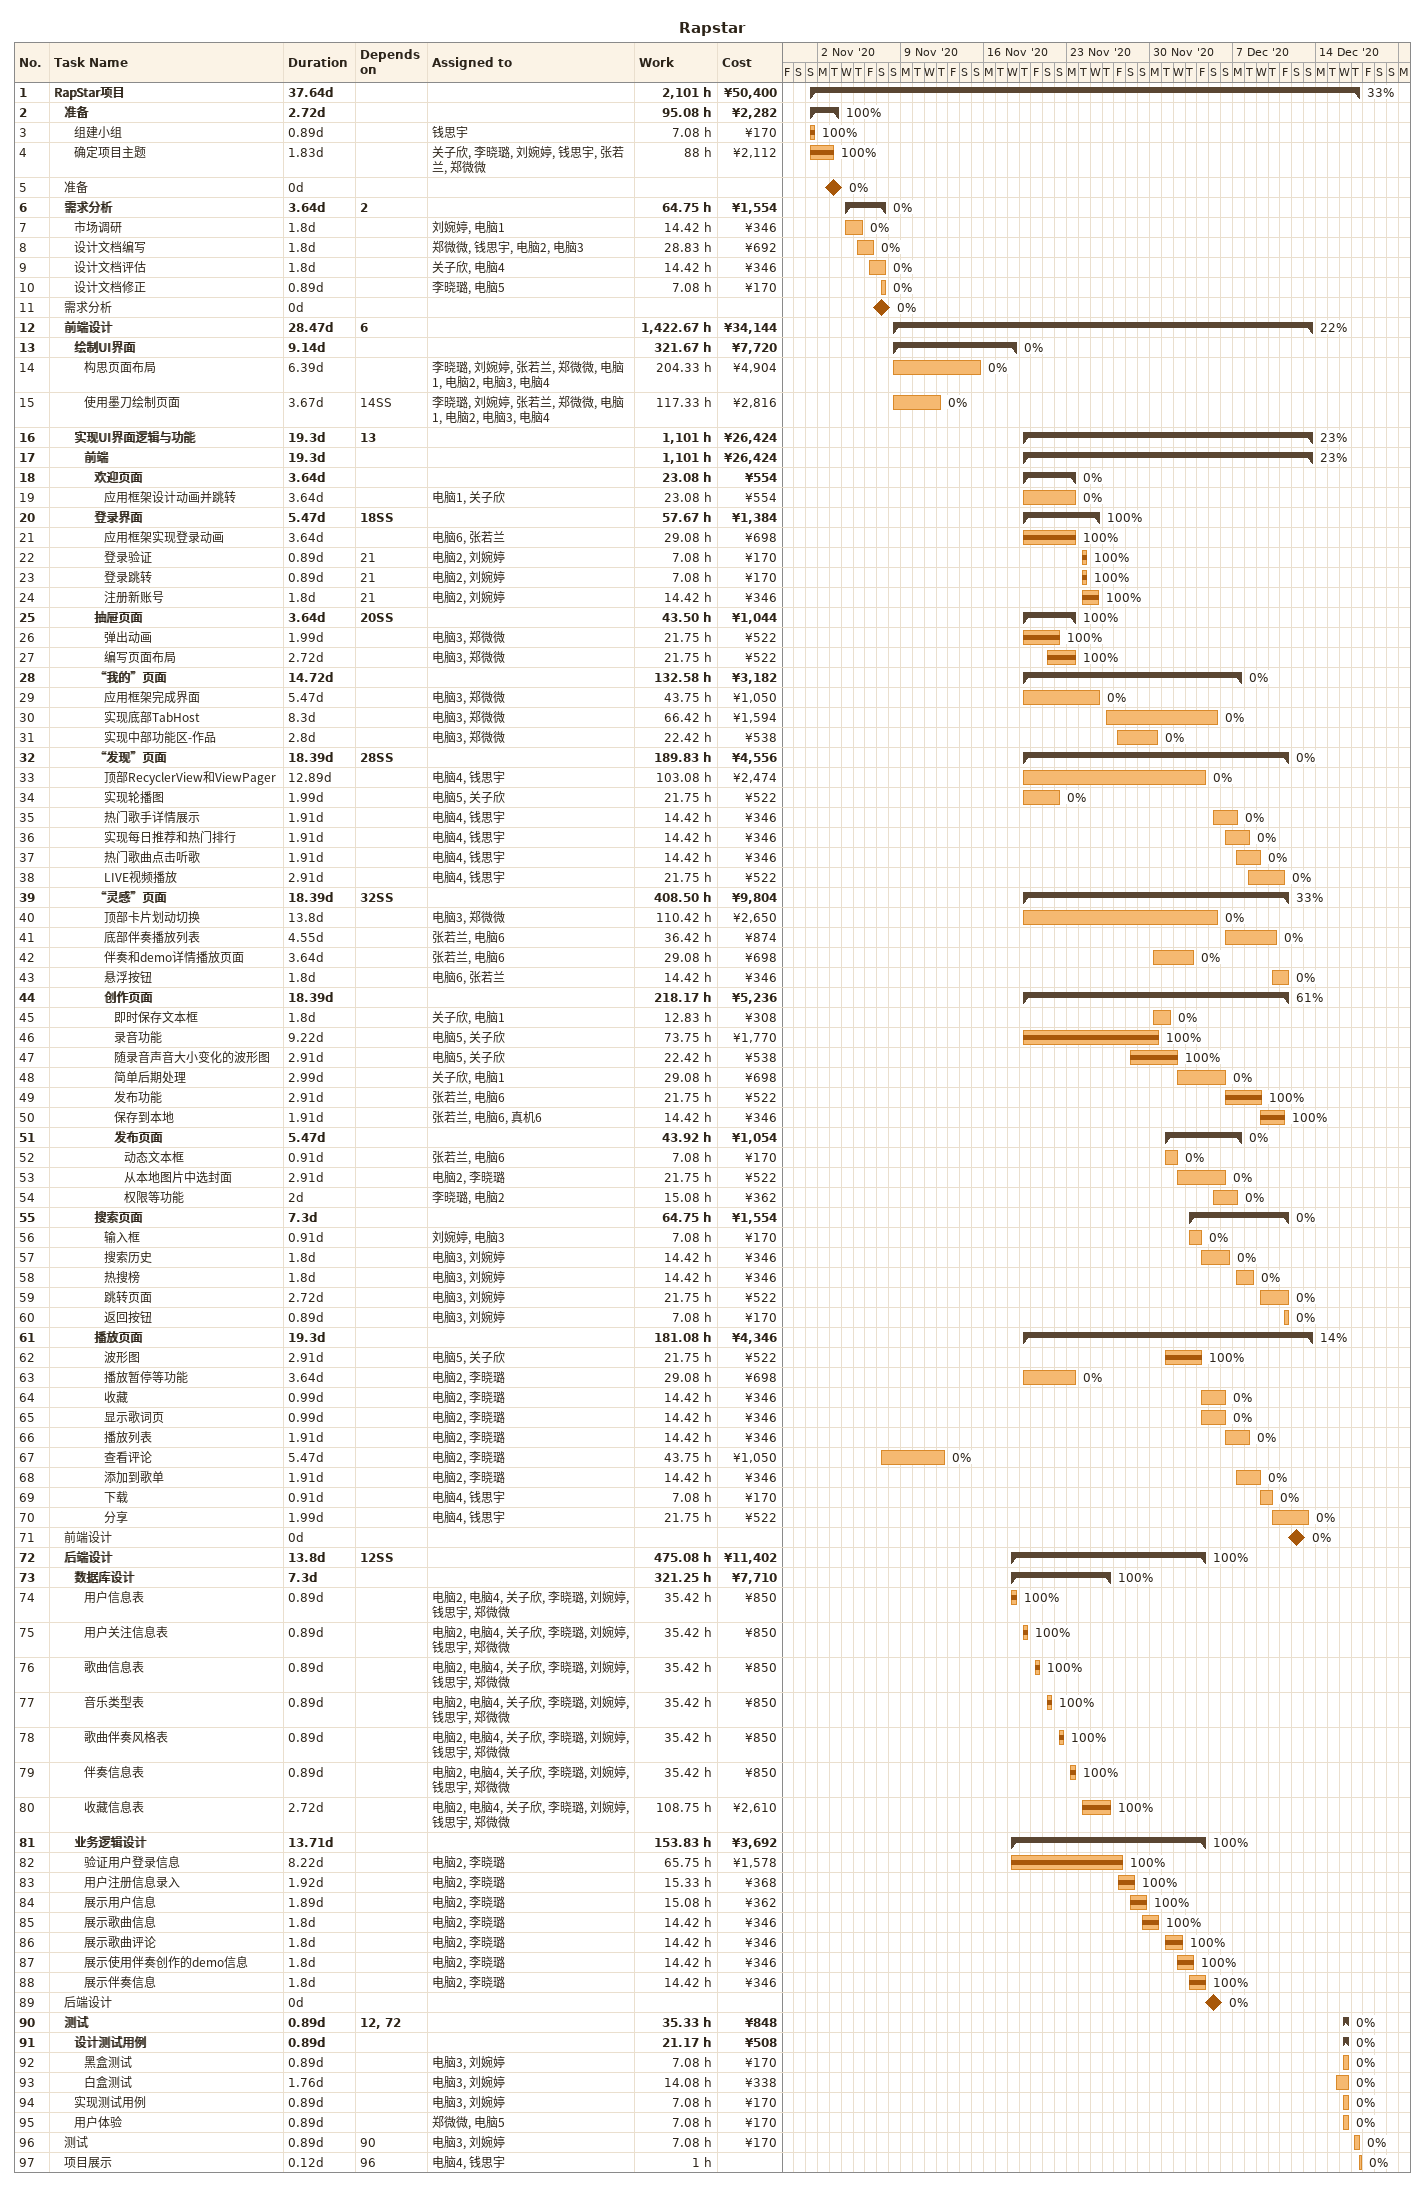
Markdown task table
Rapstar

| ID | Level | Task | Duration | Start | Finish | Predecessors | Resources | % complete | Work (h) | Cost (¥) |
|---|---|---|---|---|---|---|---|---|---|---|
| 1 | 1 | **RapStar项目** | 37.64d | 2020-11-01 | 2020-12-17 |  |  | 33 | 2101 | 50400 |
| 2 | 2 | **准备** | 2.72d | 2020-11-01 | 2020-11-03 |  |  | 100 | 95.08 | 2282 |
| 3 | 3 | 组建小组 | 0.89d | 2020-11-01 | 2020-11-01 |  | 钱思宇 | 100 | 7.08 | 170 |
| 4 | 3 | 确定项目主题 | 1.83d | 2020-11-01 | 2020-11-03 |  | 关子欣, 李晓璐, 刘婉婷, 钱思宇, 张若兰, 郑微微 | 100 | 88 | 2112 |
| 5 | 2 | 准备 | 0d | 2020-11-03 | 2020-11-03 |  |  | 0 |  |  |
| 6 | 2 | **需求分析** | 3.64d | 2020-11-04 | 2020-11-07 | 2 |  | 0 | 64.75 | 1554 |
| 7 | 3 | 市场调研 | 1.8d | 2020-11-04 | 2020-11-05 |  | 刘婉婷, 电脑1 | 0 | 14.42 | 346 |
| 8 | 3 | 设计文档编写 | 1.8d | 2020-11-05 | 2020-11-06 |  | 郑微微, 钱思宇, 电脑2, 电脑3 | 0 | 28.83 | 692 |
| 9 | 3 | 设计文档评估 | 1.8d | 2020-11-06 | 2020-11-07 |  | 关子欣, 电脑4 | 0 | 14.42 | 346 |
| 10 | 3 | 设计文档修正 | 0.89d | 2020-11-07 | 2020-11-07 |  | 李晓璐, 电脑5 | 0 | 7.08 | 170 |
| 11 | 2 | 需求分析 | 0d | 2020-11-07 | 2020-11-07 |  |  | 0 |  |  |
| 12 | 2 | **前端设计** | 28.47d | 2020-11-08 | 2020-12-13 | 6 |  | 22 | 1422.67 | 34144 |
| 13 | 3 | **绘制UI界面** | 9.14d | 2020-11-08 | 2020-11-18 |  |  | 0 | 321.67 | 7720 |
| 14 | 4 | 构思页面布局 | 6.39d | 2020-11-08 | 2020-11-15 |  | 李晓璐, 刘婉婷, 张若兰, 郑微微, 电脑1, 电脑2, 电脑3, 电脑4 | 0 | 204.33 | 4904 |
| 15 | 4 | 使用墨刀绘制页面 | 3.67d | 2020-11-08 | 2020-11-12 | 14SS | 李晓璐, 刘婉婷, 张若兰, 郑微微, 电脑1, 电脑2, 电脑3, 电脑4 | 0 | 117.33 | 2816 |
| 16 | 3 | **实现UI界面逻辑与功能** | 19.3d | 2020-11-19 | 2020-12-13 | 13 |  | 23 | 1101 | 26424 |
| 17 | 4 | **前端** | 19.3d | 2020-11-19 | 2020-12-13 |  |  | 23 | 1101 | 26424 |
| 18 | 5 | **欢迎页面** | 3.64d | 2020-11-19 | 2020-11-23 |  |  | 0 | 23.08 | 554 |
| 19 | 6 | 应用框架设计动画并跳转 | 3.64d | 2020-11-19 | 2020-11-23 |  | 电脑1, 关子欣 | 0 | 23.08 | 554 |
| 20 | 5 | **登录界面** | 5.47d | 2020-11-19 | 2020-11-25 | 18SS |  | 100 | 57.67 | 1384 |
| 21 | 6 | 应用框架实现登录动画 | 3.64d | 2020-11-19 | 2020-11-23 |  | 电脑6, 张若兰 | 100 | 29.08 | 698 |
| 22 | 6 | 登录验证 | 0.89d | 2020-11-24 | 2020-11-24 | 21 | 电脑2, 刘婉婷 | 100 | 7.08 | 170 |
| 23 | 6 | 登录跳转 | 0.89d | 2020-11-24 | 2020-11-24 | 21 | 电脑2, 刘婉婷 | 100 | 7.08 | 170 |
| 24 | 6 | 注册新账号 | 1.8d | 2020-11-24 | 2020-11-25 | 21 | 电脑2, 刘婉婷 | 100 | 14.42 | 346 |
| 25 | 5 | **抽屉页面** | 3.64d | 2020-11-19 | 2020-11-23 | 20SS |  | 100 | 43.50 | 1044 |
| 26 | 6 | 弹出动画 | 1.99d | 2020-11-19 | 2020-11-22 |  | 电脑3, 郑微微 | 100 | 21.75 | 522 |
| 27 | 6 | 编写页面布局 | 2.72d | 2020-11-21 | 2020-11-23 |  | 电脑3, 郑微微 | 100 | 21.75 | 522 |
| 28 | 5 | **“我的”页面** | 14.72d | 2020-11-19 | 2020-12-07 |  |  | 0 | 132.58 | 3182 |
| 29 | 6 | 应用框架完成界面 | 5.47d | 2020-11-19 | 2020-11-25 |  | 电脑3, 郑微微 | 0 | 43.75 | 1050 |
| 30 | 6 | 实现底部TabHost | 8.3d | 2020-11-26 | 2020-12-05 |  | 电脑3, 郑微微 | 0 | 66.42 | 1594 |
| 31 | 6 | 实现中部功能区-作品 | 2.8d | 2020-11-27 | 2020-11-30 |  | 电脑3, 郑微微 | 0 | 22.42 | 538 |
| 32 | 5 | **“发现”页面** | 18.39d | 2020-11-19 | 2020-12-11 | 28SS |  | 0 | 189.83 | 4556 |
| 33 | 6 | 顶部RecyclerView和ViewPager | 12.89d | 2020-11-19 | 2020-12-04 |  | 电脑4, 钱思宇 | 0 | 103.08 | 2474 |
| 34 | 6 | 实现轮播图 | 1.99d | 2020-11-19 | 2020-11-22 |  | 电脑5, 关子欣 | 0 | 21.75 | 522 |
| 35 | 6 | 热门歌手详情展示 | 1.91d | 2020-12-05 | 2020-12-07 |  | 电脑4, 钱思宇 | 0 | 14.42 | 346 |
| 36 | 6 | 实现每日推荐和热门排行 | 1.91d | 2020-12-06 | 2020-12-08 |  | 电脑4, 钱思宇 | 0 | 14.42 | 346 |
| 37 | 6 | 热门歌曲点击听歌 | 1.91d | 2020-12-07 | 2020-12-09 |  | 电脑4, 钱思宇 | 0 | 14.42 | 346 |
| 38 | 6 | LIVE视频播放 | 2.91d | 2020-12-08 | 2020-12-11 |  | 电脑4, 钱思宇 | 0 | 21.75 | 522 |
| 39 | 5 | **“灵感”页面** | 18.39d | 2020-11-19 | 2020-12-11 | 32SS |  | 33 | 408.50 | 9804 |
| 40 | 6 | 顶部卡片划动切换 | 13.8d | 2020-11-19 | 2020-12-05 |  | 电脑3, 郑微微 | 0 | 110.42 | 2650 |
| 41 | 6 | 底部伴奏播放列表 | 4.55d | 2020-12-06 | 2020-12-10 |  | 张若兰, 电脑6 | 0 | 36.42 | 874 |
| 42 | 6 | 伴奏和demo详情播放页面 | 3.64d | 2020-11-30 | 2020-12-03 |  | 张若兰, 电脑6 | 0 | 29.08 | 698 |
| 43 | 6 | 悬浮按钮 | 1.8d | 2020-12-10 | 2020-12-11 |  | 电脑6, 张若兰 | 0 | 14.42 | 346 |
| 44 | 6 | **创作页面** | 18.39d | 2020-11-19 | 2020-12-11 |  |  | 61 | 218.17 | 5236 |
| 45 | 7 | 即时保存文本框 | 1.8d | 2020-11-30 | 2020-12-01 |  | 关子欣, 电脑1 | 0 | 12.83 | 308 |
| 46 | 7 | 录音功能 | 9.22d | 2020-11-19 | 2020-11-30 |  | 电脑5, 关子欣 | 100 | 73.75 | 1770 |
| 47 | 7 | 随录音声音大小变化的波形图 | 2.91d | 2020-11-28 | 2020-12-02 |  | 电脑5, 关子欣 | 100 | 22.42 | 538 |
| 48 | 7 | 简单后期处理 | 2.99d | 2020-12-02 | 2020-12-06 |  | 关子欣, 电脑1 | 0 | 29.08 | 698 |
| 49 | 7 | 发布功能 | 2.91d | 2020-12-06 | 2020-12-09 |  | 张若兰, 电脑6 | 100 | 21.75 | 522 |
| 50 | 7 | 保存到本地 | 1.91d | 2020-12-09 | 2020-12-11 |  | 张若兰, 电脑6, 真机6 | 100 | 14.42 | 346 |
| 51 | 7 | **发布页面** | 5.47d | 2020-12-01 | 2020-12-07 |  |  | 0 | 43.92 | 1054 |
| 52 | 8 | 动态文本框 | 0.91d | 2020-12-01 | 2020-12-02 |  | 张若兰, 电脑6 | 0 | 7.08 | 170 |
| 53 | 8 | 从本地图片中选封面 | 2.91d | 2020-12-02 | 2020-12-06 |  | 电脑2, 李晓璐 | 0 | 21.75 | 522 |
| 54 | 8 | 权限等功能 | 2d | 2020-12-05 | 2020-12-07 |  | 李晓璐, 电脑2 | 0 | 15.08 | 362 |
| 55 | 5 | **搜索页面** | 7.3d | 2020-12-03 | 2020-12-11 |  |  | 0 | 64.75 | 1554 |
| 56 | 6 | 输入框 | 0.91d | 2020-12-03 | 2020-12-04 |  | 刘婉婷, 电脑3 | 0 | 7.08 | 170 |
| 57 | 6 | 搜索历史 | 1.8d | 2020-12-04 | 2020-12-06 |  | 电脑3, 刘婉婷 | 0 | 14.42 | 346 |
| 58 | 6 | 热搜榜 | 1.8d | 2020-12-07 | 2020-12-08 |  | 电脑3, 刘婉婷 | 0 | 14.42 | 346 |
| 59 | 6 | 跳转页面 | 2.72d | 2020-12-09 | 2020-12-11 |  | 电脑3, 刘婉婷 | 0 | 21.75 | 522 |
| 60 | 6 | 返回按钮 | 0.89d | 2020-12-11 | 2020-12-11 |  | 电脑3, 刘婉婷 | 0 | 7.08 | 170 |
| 61 | 5 | **播放页面** | 19.3d | 2020-11-19 | 2020-12-13 |  |  | 14 | 181.08 | 4346 |
| 62 | 6 | 波形图 | 2.91d | 2020-12-01 | 2020-12-04 |  | 电脑5, 关子欣 | 100 | 21.75 | 522 |
| 63 | 6 | 播放暂停等功能 | 3.64d | 2020-11-19 | 2020-11-23 |  | 电脑2, 李晓璐 | 0 | 29.08 | 698 |
| 64 | 6 | 收藏 | 0.99d | 2020-12-04 | 2020-12-06 |  | 电脑2, 李晓璐 | 0 | 14.42 | 346 |
| 65 | 6 | 显示歌词页 | 0.99d | 2020-12-04 | 2020-12-06 |  | 电脑2, 李晓璐 | 0 | 14.42 | 346 |
| 66 | 6 | 播放列表 | 1.91d | 2020-12-06 | 2020-12-08 |  | 电脑2, 李晓璐 | 0 | 14.42 | 346 |
| 67 | 6 | 查看评论 | 5.47d | 2020-11-07 | 2020-11-12 |  | 电脑2, 李晓璐 | 0 | 43.75 | 1050 |
| 68 | 6 | 添加到歌单 | 1.91d | 2020-12-07 | 2020-12-09 |  | 电脑2, 李晓璐 | 0 | 14.42 | 346 |
| 69 | 6 | 下载 | 0.91d | 2020-12-09 | 2020-12-10 |  | 电脑4, 钱思宇 | 0 | 7.08 | 170 |
| 70 | 6 | 分享 | 1.99d | 2020-12-10 | 2020-12-13 |  | 电脑4, 钱思宇 | 0 | 21.75 | 522 |
| 71 | 2 | 前端设计 | 0d | 2020-12-12 | 2020-12-12 |  |  | 0 |  |  |
| 72 | 2 | **后端设计** | 13.8d | 2020-11-18 | 2020-12-04 | 12SS |  | 100 | 475.08 | 11402 |
| 73 | 3 | **数据库设计** | 7.3d | 2020-11-18 | 2020-11-26 |  |  | 100 | 321.25 | 7710 |
| 74 | 4 | 用户信息表 | 0.89d | 2020-11-18 | 2020-11-18 |  | 电脑2, 电脑4, 关子欣, 李晓璐, 刘婉婷, 钱思宇, 郑微微 | 100 | 35.42 | 850 |
| 75 | 4 | 用户关注信息表 | 0.89d | 2020-11-19 | 2020-11-19 |  | 电脑2, 电脑4, 关子欣, 李晓璐, 刘婉婷, 钱思宇, 郑微微 | 100 | 35.42 | 850 |
| 76 | 4 | 歌曲信息表 | 0.89d | 2020-11-20 | 2020-11-20 |  | 电脑2, 电脑4, 关子欣, 李晓璐, 刘婉婷, 钱思宇, 郑微微 | 100 | 35.42 | 850 |
| 77 | 4 | 音乐类型表 | 0.89d | 2020-11-21 | 2020-11-21 |  | 电脑2, 电脑4, 关子欣, 李晓璐, 刘婉婷, 钱思宇, 郑微微 | 100 | 35.42 | 850 |
| 78 | 4 | 歌曲伴奏风格表 | 0.89d | 2020-11-22 | 2020-11-22 |  | 电脑2, 电脑4, 关子欣, 李晓璐, 刘婉婷, 钱思宇, 郑微微 | 100 | 35.42 | 850 |
| 79 | 4 | 伴奏信息表 | 0.89d | 2020-11-23 | 2020-11-23 |  | 电脑2, 电脑4, 关子欣, 李晓璐, 刘婉婷, 钱思宇, 郑微微 | 100 | 35.42 | 850 |
| 80 | 4 | 收藏信息表 | 2.72d | 2020-11-24 | 2020-11-26 |  | 电脑2, 电脑4, 关子欣, 李晓璐, 刘婉婷, 钱思宇, 郑微微 | 100 | 108.75 | 2610 |
| 81 | 3 | **业务逻辑设计** | 13.71d | 2020-11-18 | 2020-12-04 |  |  | 100 | 153.83 | 3692 |
| 82 | 4 | 验证用户登录信息 | 8.22d | 2020-11-18 | 2020-11-27 |  | 电脑2, 李晓璐 | 100 | 65.75 | 1578 |
| 83 | 4 | 用户注册信息录入 | 1.92d | 2020-11-27 | 2020-11-28 |  | 电脑2, 李晓璐 | 100 | 15.33 | 368 |
| 84 | 4 | 展示用户信息 | 1.89d | 2020-11-28 | 2020-11-29 |  | 电脑2, 李晓璐 | 100 | 15.08 | 362 |
| 85 | 4 | 展示歌曲信息 | 1.8d | 2020-11-29 | 2020-11-30 |  | 电脑2, 李晓璐 | 100 | 14.42 | 346 |
| 86 | 4 | 展示歌曲评论 | 1.8d | 2020-12-01 | 2020-12-02 |  | 电脑2, 李晓璐 | 100 | 14.42 | 346 |
| 87 | 4 | 展示使用伴奏创作的demo信息 | 1.8d | 2020-12-02 | 2020-12-03 |  | 电脑2, 李晓璐 | 100 | 14.42 | 346 |
| 88 | 4 | 展示伴奏信息 | 1.8d | 2020-12-03 | 2020-12-04 |  | 电脑2, 李晓璐 | 100 | 14.42 | 346 |
| 89 | 2 | 后端设计 | 0d | 2020-12-05 | 2020-12-05 |  |  | 0 |  |  |
| 90 | 2 | **测试** | 0.89d | 2020-12-16 | 2020-12-16 | 12, 72 |  | 0 | 35.33 | 848 |
| 91 | 3 | **设计测试用例** | 0.89d | 2020-12-16 | 2020-12-16 |  |  | 0 | 21.17 | 508 |
| 92 | 4 | 黑盒测试 | 0.89d | 2020-12-16 | 2020-12-16 |  | 电脑3, 刘婉婷 | 0 | 7.08 | 170 |
| 93 | 4 | 白盒测试 | 1.76d | 2020-12-15 | 2020-12-16 |  | 电脑3, 刘婉婷 | 0 | 14.08 | 338 |
| 94 | 3 | 实现测试用例 | 0.89d | 2020-12-16 | 2020-12-16 |  | 电脑3, 刘婉婷 | 0 | 7.08 | 170 |
| 95 | 3 | 用户体验 | 0.89d | 2020-12-16 | 2020-12-16 |  | 郑微微, 电脑5 | 0 | 7.08 | 170 |
| 96 | 2 | 测试 | 0.89d | 2020-12-17 | 2020-12-17 | 90 | 电脑3, 刘婉婷 | 0 | 7.08 | 170 |
| 97 | 2 | 项目展示 | 0.12d | 2020-12-17 | 2020-12-17 | 96 | 电脑4, 钱思宇 | 0 | 1 |  |
